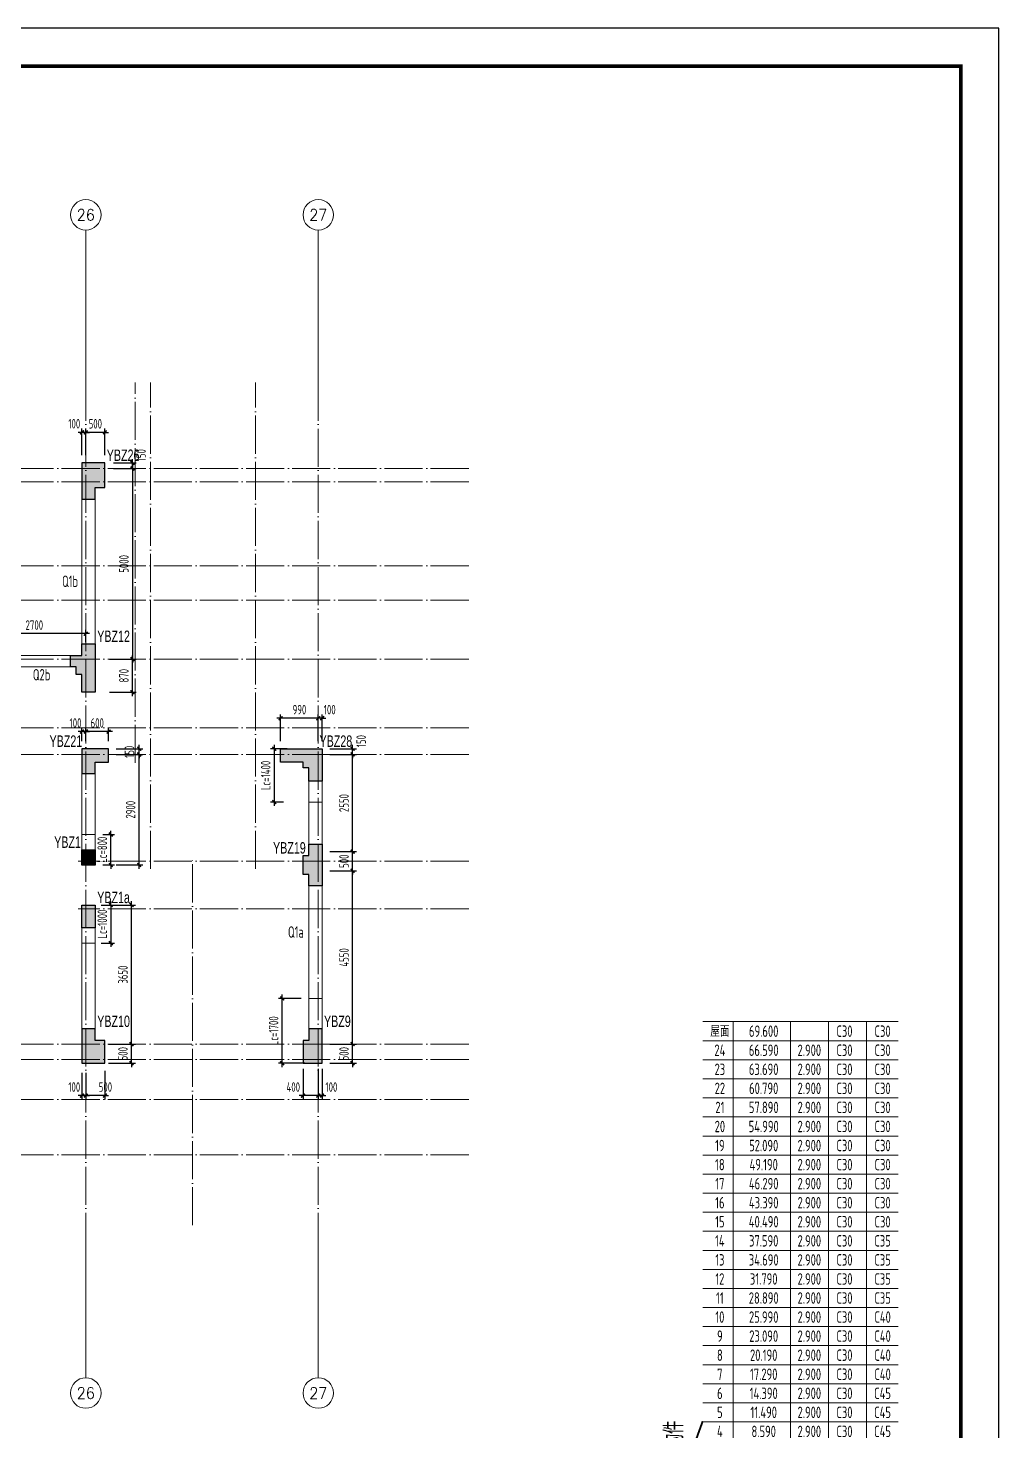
# Model space of a CAD drawing. Extents: x -129922 to 1190196, y -520662 to 139923.
# Drawn here: x 331640 to 357113, y -67100 to -30297 of the extents above; entities that cross this region are included whole.
import ezdxf
from ezdxf.enums import TextEntityAlignment as Align

# ---------------------------------------------------------------- set-up
doc = ezdxf.new("R2010")
doc.units = 0
doc.header["$LTSCALE"] = 1000
doc.header["$MEASUREMENT"] = 0
doc.linetypes.add('DASH', pattern=[0.35, 0.25, -0.1])
doc.linetypes.add('DOTE', pattern=[2.42, 2, -0.2, 0.02, -0.2])
for name, color, linetype, lineweight in [('A-标注-轴号', 3, 'Continuous', 15), ('A-标注-轴号文字', 7, 'Continuous', 15), ('A-轴线-塔楼', 1, 'DOTE', 9), ('A-轴线-隔墙', 41, 'DOTE', 9), ('S-基础-HATCH', 251, 'Continuous', 20), ('S-墙柱-DIM', 3, 'Continuous', 20), ('S-墙柱-Lc填充', 8, 'Continuous', 9), ('S-墙柱-WALL', 6, 'Continuous', 20), ('S-墙柱-编号', 4, 'Continuous', 20), ('S-板-文字', 7, 'Continuous', 20), ('S-通用-TEXT', 7, 'Continuous', 20)]:
    doc.layers.add(name, color=color, linetype=linetype, lineweight=lineweight)
doc.layers.add('COLU_TH', color=5, linetype='Continuous')
doc.layers.add('Y-云图图框', color=7, linetype='Continuous')
doc.styles.add('_TCH_AXIS', font='COMPLEX.shx', dxfattribs={"bigfont": 'hztxt.shx'})
doc.styles.add('_YT_Name', font='simhei.ttf', dxfattribs={"width": 0.8})
doc.styles.add('_YT_Sign_Text', font='ros.shx', dxfattribs={"width": 0.8, "bigfont": 'hztxt.shx'})
doc.styles.add('BW_Dim', font='Bweng.shx', dxfattribs={"width": 0.7, "bigfont": 'hztxt.shx'})
doc.styles.add('COMPLEX', font='COMPLEX')
doc.styles.get("Standard").update_dxf_attribs({"font": 'gbenor.shx', "bigfont": 'gbcbig.shx'})
doc.styles.add('TSSD_Dimension', font='tssdeng.shx', dxfattribs={"width": 0.7, "bigfont": 'HZTXT.SHX'})
doc.styles.add('TSSD_NORM', font='tssdeng.shx', dxfattribs={"width": 0.7, "bigfont": 'tssdchn.shx'})
doc.styles.add('TSSD_Rein', font='tssdeng.shx', dxfattribs={"width": 0.7, "bigfont": 'hztxt.shx'})
doc.dimstyles.new('TSSD_100_100', dxfattribs={"dimtxt": 250, "dimasz": 100, "dimexe": 100, "dimexo": 200, "dimgap": 100, "dimtad": 1, "dimdec": 0, "dimzin": 0, "dimdsep": 46, "dimtxsty": 'TSSD_Dimension', "dimblk": 'ARCHTICK', "dimcen": 0, "dimdle": 100, "dimclrt": 7, "dimadec": 0, "dimazin": 0, "dimtfac": 1, "dimtdec": 0, "dimtix": 1, "dimtmove": 2, "dimatfit": 0, "dimfxl": 0, "dimtolj": 1, "dimtzin": 0, "dimarcsym": 0})
doc.dimstyles.new('TSSD_100_100$0', dxfattribs={"dimtxt": 250, "dimasz": 100, "dimexe": 100, "dimexo": 250, "dimgap": 100, "dimtad": 1, "dimdec": 0, "dimzin": 0, "dimdsep": 46, "dimtxsty": 'TSSD_Dimension', "dimblk": 'ARCHTICK', "dimcen": 0, "dimdle": 100, "dimclrd": 3, "dimclre": 3, "dimclrt": 7, "dimadec": 0, "dimazin": 0, "dimtfac": 1, "dimtdec": 0, "dimtix": 1, "dimtmove": 2, "dimatfit": 0, "dimldrblk": 'ARCHTICK', "dimfxl": 0, "dimtolj": 1, "dimtzin": 0, "dimarcsym": 0})

# ---------------------------------------------------------------- blocks, each defined once
blk = doc.blocks.new('_ArchTick')
at = {"color": 0, "linetype": 'ByBlock', "const_width": 0.4}
blk.add_lwpolyline([(-0.5, -0.5), (0.5, 0.5)], dxfattribs=at)
blk = doc.blocks.new('*D549')
at = {"layer": 'Defpoints', "color": 0}
for p in [(339355, -56953), (340155, -56953), (339355, -57453)]:
    blk.add_point(p, dxfattribs=at)
at = {"layer": 'S-墙柱-DIM', "color": 0, "lineweight": -2}
for p, q in [((339555, -56953), (340255, -56953)), ((340155, -56953), (340155, -56853)), ((340155, -57453), (340155, -56953)), ((339555, -57453), (340255, -57453)), ((340155, -57453), (340155, -57553))]:
    blk.add_line(p, q, dxfattribs=at)
at = {"layer": 'S-墙柱-DIM', "color": 0, "lineweight": -2, "xscale": 100, "yscale": 100, "zscale": 100}
for p, rotation in [((340155, -56953), 270), ((340155, -57453), 90)]:
    blk.add_blockref('_ArchTick', p, dxfattribs=dict(at, rotation=rotation))
at = {"layer": 'S-墙柱-DIM', "color": 7, "insert": (339930, -57203), "char_height": 250, "attachment_point": 5, "rotation": 90, "style": 'TSSD_Dimension'}
blk.add_mtext('\\A1;500', dxfattribs=at)
blk = doc.blocks.new('*D550')
at = {"layer": 'Defpoints', "color": 0}
for p in [(339355, -49353), (340155, -49353), (339355, -51903)]:
    blk.add_point(p, dxfattribs=at)
at = {"layer": 'S-墙柱-DIM', "color": 0, "lineweight": -2}
for p, q in [((340155, -52003), (340155, -49253)), ((339555, -49353), (340255, -49353)), ((339555, -51903), (340255, -51903))]:
    blk.add_line(p, q, dxfattribs=at)
at = {"layer": 'S-墙柱-DIM', "color": 0, "lineweight": -2, "xscale": 100, "yscale": 100, "zscale": 100}
for p, rotation in [((340155, -49353), 90), ((340155, -51903), 270)]:
    blk.add_blockref('_ArchTick', p, dxfattribs=dict(at, rotation=rotation))
at = {"layer": 'S-墙柱-DIM', "color": 7, "insert": (339930, -50628), "char_height": 250, "attachment_point": 5, "rotation": 90, "style": 'TSSD_Dimension'}
blk.add_mtext('\\A1;2550', dxfattribs=at)
blk = doc.blocks.new('*D551')
at = {"layer": 'Defpoints', "color": 0}
for p in [(339355, -49203), (340155, -49203), (339355, -49353)]:
    blk.add_point(p, dxfattribs=at)
at = {"layer": 'S-墙柱-DIM', "color": 0, "lineweight": -2}
for p, q in [((339555, -49203), (340255, -49203)), ((340155, -49203), (340155, -49103)), ((340155, -49353), (340155, -49203)), ((339555, -49353), (340255, -49353)), ((340155, -49353), (340155, -49453))]:
    blk.add_line(p, q, dxfattribs=at)
at = {"layer": 'S-墙柱-DIM', "color": 0, "lineweight": -2, "xscale": 100, "yscale": 100, "zscale": 100}
for p, rotation in [((340155, -49203), 270), ((340155, -49353), 90)]:
    blk.add_blockref('_ArchTick', p, dxfattribs=dict(at, rotation=rotation))
at = {"layer": 'S-墙柱-DIM', "color": 7, "insert": (340380, -49003), "char_height": 250, "attachment_point": 5, "rotation": 90, "style": 'TSSD_Dimension'}
blk.add_mtext('\\A1;150', dxfattribs=at)
blk = doc.blocks.new('*D552')
at = {"layer": 'Defpoints', "color": 0}
for p in [(339255, -48403), (339255, -49203), (339355, -49203)]:
    blk.add_point(p, dxfattribs=at)
at = {"layer": 'S-墙柱-DIM', "color": 0, "lineweight": -2}
for p, q in [((339255, -48403), (339155, -48403)), ((339255, -49003), (339255, -48303)), ((339355, -48403), (339255, -48403)), ((339355, -49003), (339355, -48303)), ((339355, -48403), (339455, -48403))]:
    blk.add_line(p, q, dxfattribs=at)
at = {"layer": 'S-墙柱-DIM', "color": 0, "lineweight": -2, "xscale": 100, "yscale": 100, "zscale": 100}
blk.add_blockref('_ArchTick', (339255, -48403), dxfattribs=at)
at = {"layer": 'S-墙柱-DIM', "color": 0, "lineweight": -2, "xscale": 100, "yscale": 100, "zscale": 100, "rotation": 180}
blk.add_blockref('_ArchTick', (339355, -48403), dxfattribs=at)
at = {"layer": 'S-墙柱-DIM', "color": 7, "insert": (339555, -48178), "char_height": 250, "attachment_point": 5, "style": 'TSSD_Dimension'}
blk.add_mtext('\\A1;100', dxfattribs=at)
blk = doc.blocks.new('*D553')
at = {"layer": 'Defpoints', "color": 0}
for p in [(338265, -48403), (338265, -49203), (339255, -49203)]:
    blk.add_point(p, dxfattribs=at)
at = {"layer": 'S-墙柱-DIM', "color": 0, "lineweight": -2}
for p, q in [((339355, -48403), (338165, -48403)), ((338265, -49003), (338265, -48303)), ((339255, -49003), (339255, -48303))]:
    blk.add_line(p, q, dxfattribs=at)
at = {"layer": 'S-墙柱-DIM', "color": 0, "lineweight": -2, "xscale": 100, "yscale": 100, "zscale": 100, "rotation": 180}
blk.add_blockref('_ArchTick', (338265, -48403), dxfattribs=at)
at = {"layer": 'S-墙柱-DIM', "color": 0, "lineweight": -2, "xscale": 100, "yscale": 100, "zscale": 100}
blk.add_blockref('_ArchTick', (339255, -48403), dxfattribs=at)
at = {"layer": 'S-墙柱-DIM', "color": 7, "insert": (338760, -48178), "char_height": 250, "attachment_point": 5, "style": 'TSSD_Dimension'}
blk.add_mtext('\\A1;990', dxfattribs=at)
blk = doc.blocks.new('*D554')
at = {"layer": 'Defpoints', "color": 0}
for p in [(338855, -57503), (339255, -57503), (338855, -58303)]:
    blk.add_point(p, dxfattribs=at)
at = {"layer": 'S-墙柱-DIM', "color": 0, "lineweight": -2}
for p, q in [((338855, -57603), (338855, -58403)), ((339255, -57603), (339255, -58403)), ((338855, -58303), (338755, -58303)), ((339255, -58303), (338855, -58303)), ((339255, -58303), (339355, -58303))]:
    blk.add_line(p, q, dxfattribs=at)
at = {"layer": 'S-墙柱-DIM', "color": 0, "lineweight": -2, "xscale": 100, "yscale": 100, "zscale": 100}
blk.add_blockref('_ArchTick', (338855, -58303), dxfattribs=at)
at = {"layer": 'S-墙柱-DIM', "color": 0, "lineweight": -2, "xscale": 100, "yscale": 100, "zscale": 100, "rotation": 180}
blk.add_blockref('_ArchTick', (339255, -58303), dxfattribs=at)
at = {"layer": 'S-墙柱-DIM', "color": 7, "insert": (338599, -58078), "char_height": 250, "attachment_point": 5, "style": 'TSSD_Dimension'}
blk.add_mtext('\\A1;400', dxfattribs=at)
blk = doc.blocks.new('*D555')
at = {"layer": 'Defpoints', "color": 0}
for p in [(339255, -57503), (339355, -57503), (339255, -58303)]:
    blk.add_point(p, dxfattribs=at)
at = {"layer": 'S-墙柱-DIM', "color": 0, "lineweight": -2}
for p, q in [((339255, -57603), (339255, -58403)), ((339355, -57603), (339355, -58403)), ((339255, -58303), (339155, -58303)), ((339355, -58303), (339255, -58303)), ((339355, -58303), (339455, -58303))]:
    blk.add_line(p, q, dxfattribs=at)
at = {"layer": 'S-墙柱-DIM', "color": 0, "lineweight": -2, "xscale": 100, "yscale": 100, "zscale": 100}
blk.add_blockref('_ArchTick', (339255, -58303), dxfattribs=at)
at = {"layer": 'S-墙柱-DIM', "color": 0, "lineweight": -2, "xscale": 100, "yscale": 100, "zscale": 100, "rotation": 180}
blk.add_blockref('_ArchTick', (339355, -58303), dxfattribs=at)
at = {"layer": 'S-墙柱-DIM', "color": 7, "insert": (339599, -58078), "char_height": 250, "attachment_point": 5, "style": 'TSSD_Dimension'}
blk.add_mtext('\\A1;100', dxfattribs=at)
blk = doc.blocks.new('*D556')
at = {"layer": 'Defpoints', "color": 0}
for p in [(333555, -56953), (334355, -56953), (333555, -57453)]:
    blk.add_point(p, dxfattribs=at)
at = {"layer": 'S-墙柱-DIM', "color": 0, "lineweight": -2}
for p, q in [((333755, -56953), (334455, -56953)), ((334355, -56953), (334355, -56853)), ((334355, -57453), (334355, -56953)), ((333755, -57453), (334455, -57453)), ((334355, -57453), (334355, -57553))]:
    blk.add_line(p, q, dxfattribs=at)
at = {"layer": 'S-墙柱-DIM', "color": 0, "lineweight": -2, "xscale": 100, "yscale": 100, "zscale": 100}
for p, rotation in [((334355, -56953), 270), ((334355, -57453), 90)]:
    blk.add_blockref('_ArchTick', p, dxfattribs=dict(at, rotation=rotation))
at = {"layer": 'S-墙柱-DIM', "color": 7, "insert": (334130, -57203), "char_height": 250, "attachment_point": 5, "rotation": 90, "style": 'TSSD_Dimension'}
blk.add_mtext('\\A1;500', dxfattribs=at)
blk = doc.blocks.new('*D557')
at = {"layer": 'Defpoints', "color": 0}
for p in [(333555, -53303), (334355, -53303), (333555, -56953)]:
    blk.add_point(p, dxfattribs=at)
at = {"layer": 'S-墙柱-DIM', "color": 0, "lineweight": -2}
for p, q in [((333755, -53303), (334455, -53303)), ((334355, -57053), (334355, -53203)), ((333755, -56953), (334455, -56953))]:
    blk.add_line(p, q, dxfattribs=at)
at = {"layer": 'S-墙柱-DIM', "color": 0, "lineweight": -2, "xscale": 100, "yscale": 100, "zscale": 100}
for p, rotation in [((334355, -53303), 90), ((334355, -56953), 270)]:
    blk.add_blockref('_ArchTick', p, dxfattribs=dict(at, rotation=rotation))
at = {"layer": 'S-墙柱-DIM', "color": 7, "insert": (334130, -55128), "char_height": 250, "attachment_point": 5, "rotation": 90, "style": 'TSSD_Dimension'}
blk.add_mtext('\\A1;3650', dxfattribs=at)
blk = doc.blocks.new('*D558')
at = {"layer": 'Defpoints', "color": 0}
for p in [(333155, -57503), (333655, -57453), (333155, -58303)]:
    blk.add_point(p, dxfattribs=at)
at = {"layer": 'S-墙柱-DIM', "color": 0, "lineweight": -2}
for p, q in [((333155, -57703), (333155, -58403)), ((333655, -57653), (333655, -58403)), ((333155, -58303), (333055, -58303)), ((333655, -58303), (333155, -58303)), ((333655, -58303), (333755, -58303))]:
    blk.add_line(p, q, dxfattribs=at)
at = {"layer": 'S-墙柱-DIM', "color": 0, "lineweight": -2, "xscale": 100, "yscale": 100, "zscale": 100}
blk.add_blockref('_ArchTick', (333155, -58303), dxfattribs=at)
at = {"layer": 'S-墙柱-DIM', "color": 0, "lineweight": -2, "xscale": 100, "yscale": 100, "zscale": 100, "rotation": 180}
blk.add_blockref('_ArchTick', (333655, -58303), dxfattribs=at)
at = {"layer": 'S-墙柱-DIM', "color": 7, "insert": (333670, -58078), "char_height": 250, "attachment_point": 5, "style": 'TSSD_Dimension'}
blk.add_mtext('\\A1;500', dxfattribs=at)
blk = doc.blocks.new('*D559')
at = {"layer": 'Defpoints', "color": 0}
for p in [(333055, -57503), (333155, -57503), (333055, -58303)]:
    blk.add_point(p, dxfattribs=at)
at = {"layer": 'S-墙柱-DIM', "color": 0, "lineweight": -2}
for p, q in [((333055, -57703), (333055, -58403)), ((333155, -57703), (333155, -58403)), ((333055, -58303), (332955, -58303)), ((333155, -58303), (333055, -58303)), ((333155, -58303), (333255, -58303))]:
    blk.add_line(p, q, dxfattribs=at)
at = {"layer": 'S-墙柱-DIM', "color": 0, "lineweight": -2, "xscale": 100, "yscale": 100, "zscale": 100}
blk.add_blockref('_ArchTick', (333055, -58303), dxfattribs=at)
at = {"layer": 'S-墙柱-DIM', "color": 0, "lineweight": -2, "xscale": 100, "yscale": 100, "zscale": 100, "rotation": 180}
blk.add_blockref('_ArchTick', (333155, -58303), dxfattribs=at)
at = {"layer": 'S-墙柱-DIM', "color": 7, "insert": (332853, -58078), "char_height": 250, "attachment_point": 5, "style": 'TSSD_Dimension'}
blk.add_mtext('\\A1;100', dxfattribs=at)
blk = doc.blocks.new('*D560')
at = {"layer": 'Defpoints', "color": 0}
for p in [(333755, -49353), (334555, -49353), (333755, -52253)]:
    blk.add_point(p, dxfattribs=at)
at = {"layer": 'S-墙柱-DIM', "color": 0, "lineweight": -2}
for p, q in [((334555, -52353), (334555, -49253)), ((333955, -49353), (334655, -49353)), ((333955, -52253), (334655, -52253))]:
    blk.add_line(p, q, dxfattribs=at)
at = {"layer": 'S-墙柱-DIM', "color": 0, "lineweight": -2, "xscale": 100, "yscale": 100, "zscale": 100}
for p, rotation in [((334555, -49353), 90), ((334555, -52253), 270)]:
    blk.add_blockref('_ArchTick', p, dxfattribs=dict(at, rotation=rotation))
at = {"layer": 'S-墙柱-DIM', "color": 7, "insert": (334330, -50803), "char_height": 250, "attachment_point": 5, "rotation": 90, "style": 'TSSD_Dimension'}
blk.add_mtext('\\A1;2900', dxfattribs=at)
blk = doc.blocks.new('*D561')
at = {"layer": 'Defpoints', "color": 0}
for p in [(333755, -49203), (334555, -49203), (333755, -49353)]:
    blk.add_point(p, dxfattribs=at)
at = {"layer": 'S-墙柱-DIM', "color": 0, "lineweight": -2}
for p, q in [((333955, -49203), (334655, -49203)), ((334555, -49203), (334555, -49103)), ((334555, -49353), (334555, -49203)), ((333955, -49353), (334655, -49353)), ((334555, -49353), (334555, -49453))]:
    blk.add_line(p, q, dxfattribs=at)
at = {"layer": 'S-墙柱-DIM', "color": 0, "lineweight": -2, "xscale": 100, "yscale": 100, "zscale": 100}
for p, rotation in [((334555, -49203), 270), ((334555, -49353), 90)]:
    blk.add_blockref('_ArchTick', p, dxfattribs=dict(at, rotation=rotation))
at = {"layer": 'S-墙柱-DIM', "color": 7, "insert": (334300, -49285), "char_height": 250, "attachment_point": 5, "rotation": 90, "style": 'TSSD_Dimension'}
blk.add_mtext('\\A1;150', dxfattribs=at)
blk = doc.blocks.new('*D562')
at = {"layer": 'Defpoints', "color": 0}
for p in [(333155, -48753), (333155, -49203), (333755, -49203)]:
    blk.add_point(p, dxfattribs=at)
at = {"layer": 'S-墙柱-DIM', "color": 0, "lineweight": -2}
for p, q in [((333855, -48753), (333055, -48753)), ((333155, -49003), (333155, -48653)), ((333755, -49003), (333755, -48653))]:
    blk.add_line(p, q, dxfattribs=at)
at = {"layer": 'S-墙柱-DIM', "color": 0, "lineweight": -2, "xscale": 100, "yscale": 100, "zscale": 100, "rotation": 180}
blk.add_blockref('_ArchTick', (333155, -48753), dxfattribs=at)
at = {"layer": 'S-墙柱-DIM', "color": 0, "lineweight": -2, "xscale": 100, "yscale": 100, "zscale": 100}
blk.add_blockref('_ArchTick', (333755, -48753), dxfattribs=at)
at = {"layer": 'S-墙柱-DIM', "color": 7, "insert": (333455, -48528), "char_height": 250, "attachment_point": 5, "style": 'TSSD_Dimension'}
blk.add_mtext('\\A1;600', dxfattribs=at)
blk = doc.blocks.new('*D563')
at = {"layer": 'Defpoints', "color": 0}
for p in [(333055, -48753), (333055, -49203), (333155, -49203)]:
    blk.add_point(p, dxfattribs=at)
at = {"layer": 'S-墙柱-DIM', "color": 0, "lineweight": -2}
for p, q in [((333055, -48753), (332955, -48753)), ((333055, -49003), (333055, -48653)), ((333155, -48753), (333055, -48753)), ((333155, -49003), (333155, -48653)), ((333155, -48753), (333255, -48753))]:
    blk.add_line(p, q, dxfattribs=at)
at = {"layer": 'S-墙柱-DIM', "color": 0, "lineweight": -2, "xscale": 100, "yscale": 100, "zscale": 100}
blk.add_blockref('_ArchTick', (333055, -48753), dxfattribs=at)
at = {"layer": 'S-墙柱-DIM', "color": 0, "lineweight": -2, "xscale": 100, "yscale": 100, "zscale": 100, "rotation": 180}
blk.add_blockref('_ArchTick', (333155, -48753), dxfattribs=at)
at = {"layer": 'S-墙柱-DIM', "color": 7, "insert": (332885, -48528), "char_height": 250, "attachment_point": 5, "style": 'TSSD_Dimension'}
blk.add_mtext('\\A1;100', dxfattribs=at)
blk = doc.blocks.new('*D564')
at = {"layer": 'Defpoints', "color": 0}
for p in [(333580, -46853), (334380, -46853), (333580, -47723)]:
    blk.add_point(p, dxfattribs=at)
at = {"layer": 'S-墙柱-DIM', "color": 0, "lineweight": -2}
for p, q in [((333780, -46853), (334480, -46853)), ((334380, -47823), (334380, -46753)), ((333780, -47723), (334480, -47723))]:
    blk.add_line(p, q, dxfattribs=at)
at = {"layer": 'S-墙柱-DIM', "color": 0, "lineweight": -2, "xscale": 100, "yscale": 100, "zscale": 100}
for p, rotation in [((334380, -46853), 90), ((334380, -47723), 270)]:
    blk.add_blockref('_ArchTick', p, dxfattribs=dict(at, rotation=rotation))
at = {"layer": 'S-墙柱-DIM', "color": 7, "insert": (334155, -47288), "char_height": 250, "attachment_point": 5, "rotation": 90, "style": 'TSSD_Dimension'}
blk.add_mtext('\\A1;870', dxfattribs=at)
blk = doc.blocks.new('*D565')
at = {"layer": 'Defpoints', "color": 0}
for p in [(334065, -41853), (334065, -46853), (334380, -46853)]:
    blk.add_point(p, dxfattribs=at)
at = {"layer": 'S-墙柱-DIM', "color": 0, "lineweight": -2}
for p, q in [((334265, -41853), (334480, -41853)), ((334380, -41753), (334380, -46953)), ((334265, -46853), (334480, -46853))]:
    blk.add_line(p, q, dxfattribs=at)
at = {"layer": 'S-墙柱-DIM', "color": 0, "lineweight": -2, "xscale": 100, "yscale": 100, "zscale": 100}
for p, rotation in [((334380, -41853), 90), ((334380, -46853), 270)]:
    blk.add_blockref('_ArchTick', p, dxfattribs=dict(at, rotation=rotation))
at = {"layer": 'S-墙柱-DIM', "color": 7, "insert": (334155, -44353), "char_height": 250, "attachment_point": 5, "rotation": 90, "style": 'TSSD_Dimension'}
blk.add_mtext('\\A1;5000', dxfattribs=at)
blk = doc.blocks.new('*D566')
at = {"layer": 'Defpoints', "color": 0}
for p in [(333680, -41703), (333680, -41853), (334380, -41703)]:
    blk.add_point(p, dxfattribs=at)
at = {"layer": 'S-墙柱-DIM', "color": 0, "lineweight": -2}
for p, q in [((333880, -41703), (334480, -41703)), ((333880, -41853), (334480, -41853)), ((334380, -41703), (334380, -41603)), ((334380, -41853), (334380, -41703)), ((334380, -41853), (334380, -41953))]:
    blk.add_line(p, q, dxfattribs=at)
at = {"layer": 'S-墙柱-DIM', "color": 0, "lineweight": -2, "xscale": 100, "yscale": 100, "zscale": 100}
for p, rotation in [((334380, -41703), 270), ((334380, -41853), 90)]:
    blk.add_blockref('_ArchTick', p, dxfattribs=dict(at, rotation=rotation))
at = {"layer": 'S-墙柱-DIM', "color": 7, "insert": (334605, -41503), "char_height": 250, "attachment_point": 5, "rotation": 90, "style": 'TSSD_Dimension'}
blk.add_mtext('\\A1;150', dxfattribs=at)
blk = doc.blocks.new('*D567')
at = {"layer": 'Defpoints', "color": 0}
for p in [(333155, -40903), (333155, -41703), (333655, -41703)]:
    blk.add_point(p, dxfattribs=at)
at = {"layer": 'S-墙柱-DIM', "color": 0, "lineweight": -2}
for p, q in [((333155, -41503), (333155, -40803)), ((333655, -41503), (333655, -40803)), ((333155, -40903), (333055, -40903)), ((333655, -40903), (333155, -40903)), ((333655, -40903), (333755, -40903))]:
    blk.add_line(p, q, dxfattribs=at)
at = {"layer": 'S-墙柱-DIM', "color": 0, "lineweight": -2, "xscale": 100, "yscale": 100, "zscale": 100}
blk.add_blockref('_ArchTick', (333155, -40903), dxfattribs=at)
at = {"layer": 'S-墙柱-DIM', "color": 0, "lineweight": -2, "xscale": 100, "yscale": 100, "zscale": 100, "rotation": 180}
blk.add_blockref('_ArchTick', (333655, -40903), dxfattribs=at)
at = {"layer": 'S-墙柱-DIM', "color": 7, "insert": (333405, -40678), "char_height": 250, "attachment_point": 5, "style": 'TSSD_Dimension'}
blk.add_mtext('\\A1;500', dxfattribs=at)
blk = doc.blocks.new('*D568')
at = {"layer": 'Defpoints', "color": 0}
for p in [(333055, -40903), (333055, -41703), (333155, -41703)]:
    blk.add_point(p, dxfattribs=at)
at = {"layer": 'S-墙柱-DIM', "color": 0, "lineweight": -2}
for p, q in [((333055, -41503), (333055, -40803)), ((333155, -41503), (333155, -40803)), ((333055, -40903), (332955, -40903)), ((333155, -40903), (333055, -40903)), ((333155, -40903), (333255, -40903))]:
    blk.add_line(p, q, dxfattribs=at)
at = {"layer": 'S-墙柱-DIM', "color": 0, "lineweight": -2, "xscale": 100, "yscale": 100, "zscale": 100}
blk.add_blockref('_ArchTick', (333055, -40903), dxfattribs=at)
at = {"layer": 'S-墙柱-DIM', "color": 0, "lineweight": -2, "xscale": 100, "yscale": 100, "zscale": 100, "rotation": 180}
blk.add_blockref('_ArchTick', (333155, -40903), dxfattribs=at)
at = {"layer": 'S-墙柱-DIM', "color": 7, "insert": (332853, -40678), "char_height": 250, "attachment_point": 5, "style": 'TSSD_Dimension'}
blk.add_mtext('\\A1;100', dxfattribs=at)
blk = doc.blocks.new('*D570')
at = {"layer": 'Defpoints', "color": 0}
for p in [(330455, -46184), (330455, -46607), (333155, -46607)]:
    blk.add_point(p, dxfattribs=at)
at = {"layer": 'S-墙柱-DIM', "color": 0, "lineweight": -2}
for p, q in [((333255, -46184), (330355, -46184)), ((330455, -46407), (330455, -46084)), ((333155, -46407), (333155, -46084))]:
    blk.add_line(p, q, dxfattribs=at)
at = {"layer": 'S-墙柱-DIM', "color": 0, "lineweight": -2, "xscale": 100, "yscale": 100, "zscale": 100, "rotation": 180}
blk.add_blockref('_ArchTick', (330455, -46184), dxfattribs=at)
at = {"layer": 'S-墙柱-DIM', "color": 0, "lineweight": -2, "xscale": 100, "yscale": 100, "zscale": 100}
blk.add_blockref('_ArchTick', (333155, -46184), dxfattribs=at)
at = {"layer": 'S-墙柱-DIM', "color": 7, "insert": (331805, -45959), "char_height": 250, "attachment_point": 5, "style": 'TSSD_Dimension'}
blk.add_mtext('\\A1;2700', dxfattribs=at)
blk = doc.blocks.new('*D593')
at = {"layer": 'Defpoints', "color": 0}
for p in [(339355, -51903), (340155, -51903), (339355, -52403)]:
    blk.add_point(p, dxfattribs=at)
at = {"layer": 'S-墙柱-DIM', "color": 0, "lineweight": -2}
for p, q in [((340155, -51903), (340155, -51803)), ((339555, -51903), (340255, -51903)), ((340155, -52403), (340155, -51903)), ((339555, -52403), (340255, -52403)), ((340155, -52403), (340155, -52503))]:
    blk.add_line(p, q, dxfattribs=at)
at = {"layer": 'S-墙柱-DIM', "color": 0, "lineweight": -2, "xscale": 100, "yscale": 100, "zscale": 100}
for p, rotation in [((340155, -51903), 270), ((340155, -52403), 90)]:
    blk.add_blockref('_ArchTick', p, dxfattribs=dict(at, rotation=rotation))
at = {"layer": 'S-墙柱-DIM', "color": 7, "insert": (339930, -52153), "char_height": 250, "attachment_point": 5, "rotation": 90, "style": 'TSSD_Dimension'}
blk.add_mtext('\\A1;500', dxfattribs=at)
blk = doc.blocks.new('*D594')
at = {"layer": 'Defpoints', "color": 0}
for p in [(339355, -52403), (340155, -52403), (339355, -56953)]:
    blk.add_point(p, dxfattribs=at)
at = {"layer": 'S-墙柱-DIM', "color": 0, "lineweight": -2}
for p, q in [((339555, -52403), (340255, -52403)), ((340155, -57053), (340155, -52303)), ((339555, -56953), (340255, -56953))]:
    blk.add_line(p, q, dxfattribs=at)
at = {"layer": 'S-墙柱-DIM', "color": 0, "lineweight": -2, "xscale": 100, "yscale": 100, "zscale": 100}
for p, rotation in [((340155, -52403), 90), ((340155, -56953), 270)]:
    blk.add_blockref('_ArchTick', p, dxfattribs=dict(at, rotation=rotation))
at = {"layer": 'S-墙柱-DIM', "color": 7, "insert": (339930, -54678), "char_height": 250, "attachment_point": 5, "rotation": 90, "style": 'TSSD_Dimension'}
blk.add_mtext('\\A1;4550', dxfattribs=at)
blk = doc.blocks.new('*D596')
at = {"layer": 'Defpoints', "color": 0}
for p in [(333355, -53303), (333355, -54303), (333812, -54303)]:
    blk.add_point(p, dxfattribs=at)
at = {"layer": 'S-墙柱-DIM', "color": 0, "lineweight": -2}
for p, q in [((333555, -53303), (333912, -53303)), ((333812, -53303), (333812, -53203)), ((333812, -53303), (333812, -54303)), ((333555, -54303), (333912, -54303)), ((333812, -54303), (333812, -54403))]:
    blk.add_line(p, q, dxfattribs=at)
at = {"layer": 'S-墙柱-DIM', "color": 0, "lineweight": -2, "xscale": 100, "yscale": 100, "zscale": 100}
for p, rotation in [((333812, -53303), 270), ((333812, -54303), 90)]:
    blk.add_blockref('_ArchTick', p, dxfattribs=dict(at, rotation=rotation))
at = {"layer": 'S-墙柱-DIM', "color": 7, "insert": (333587, -53803), "char_height": 250, "attachment_point": 5, "rotation": 90, "style": 'TSSD_Dimension'}
blk.add_mtext('\\A1;Lc=1000', dxfattribs=at)
blk = doc.blocks.new('*D597')
at = {"layer": 'Defpoints', "color": 0}
for p in [(338308, -55753), (339005, -55753), (339105, -57453)]:
    blk.add_point(p, dxfattribs=at)
at = {"layer": 'S-墙柱-DIM', "color": 0, "lineweight": -2}
for p, q in [((338805, -55753), (338208, -55753)), ((338308, -57553), (338308, -55653)), ((338905, -57453), (338208, -57453))]:
    blk.add_line(p, q, dxfattribs=at)
at = {"layer": 'S-墙柱-DIM', "color": 0, "lineweight": -2, "xscale": 100, "yscale": 100, "zscale": 100}
for p, rotation in [((338308, -55753), 90), ((338308, -57453), 270)]:
    blk.add_blockref('_ArchTick', p, dxfattribs=dict(at, rotation=rotation))
at = {"layer": 'S-墙柱-DIM', "color": 7, "insert": (338083, -56603), "char_height": 250, "attachment_point": 5, "rotation": 90, "style": 'TSSD_Dimension'}
blk.add_mtext('\\A1;Lc=1700', dxfattribs=at)
blk = doc.blocks.new('*D598')
at = {"layer": 'Defpoints', "color": 0}
for p in [(338640, -49203), (338101, -50603), (338540, -50603)]:
    blk.add_point(p, dxfattribs=at)
at = {"layer": 'S-墙柱-DIM', "color": 0, "lineweight": -2}
for p, q in [((338440, -49203), (338001, -49203)), ((338101, -49103), (338101, -50703)), ((338340, -50603), (338001, -50603))]:
    blk.add_line(p, q, dxfattribs=at)
at = {"layer": 'S-墙柱-DIM', "color": 0, "lineweight": -2, "xscale": 100, "yscale": 100, "zscale": 100}
for p, rotation in [((338101, -49203), 90), ((338101, -50603), 270)]:
    blk.add_blockref('_ArchTick', p, dxfattribs=dict(at, rotation=rotation))
at = {"layer": 'S-墙柱-DIM', "color": 7, "insert": (337876, -49903), "char_height": 250, "attachment_point": 5, "rotation": 90, "style": 'TSSD_Dimension'}
blk.add_mtext('\\A1;Lc=1400', dxfattribs=at)
blk = doc.blocks.new('*D599')
at = {"layer": 'Defpoints', "color": 0}
for p in [(333405, -51453), (333812, -51453), (333405, -52253)]:
    blk.add_point(p, dxfattribs=at)
at = {"layer": 'S-墙柱-DIM', "color": 0, "lineweight": -2}
for p, q in [((333605, -51453), (333912, -51453)), ((333812, -51453), (333812, -51353)), ((333812, -52253), (333812, -51453)), ((333605, -52253), (333912, -52253)), ((333812, -52253), (333812, -52353))]:
    blk.add_line(p, q, dxfattribs=at)
at = {"layer": 'S-墙柱-DIM', "color": 0, "lineweight": -2, "xscale": 100, "yscale": 100, "zscale": 100}
for p, rotation in [((333812, -51453), 270), ((333812, -52253), 90)]:
    blk.add_blockref('_ArchTick', p, dxfattribs=dict(at, rotation=rotation))
at = {"layer": 'S-墙柱-DIM', "color": 7, "insert": (333587, -51853), "char_height": 250, "attachment_point": 5, "rotation": 90, "style": 'TSSD_Dimension'}
blk.add_mtext('\\A1;Lc=800', dxfattribs=at)
blk = doc.blocks.new('_AXISO')
blk.add_circle((0, 0), 0.5)
at = {"layer": 'S-板-文字', "style": 'COMPLEX', "width": 1.041667}
blk.add_attdef('A', text='', height=0.56, dxfattribs=at).set_placement((-0.25, -0.28), (0.25, -0.28), align=Align.FIT)
blk = doc.blocks.new('ZHOUWANG3')
at = {"layer": 'A-标注-轴号'}
for p, q in [((129752, 248942), (129752, 252942)), ((135852, 248942), (135852, 252942)), ((129752, 226834), (129752, 222834)), ((135852, 226834), (135852, 222834))]:
    blk.add_line(p, q, dxfattribs=at)
at = {"layer": 'A-轴线-塔楼', "linetype": 'DOTE', "ltscale": 0.5}
for p, q in [((129752, 248942), (129752, 226834)), ((135852, 248942), (135852, 226834)), ((139798, 246686), (85362, 246686)), ((139798, 246336), (121152, 246336)), ((139798, 244136), (121152, 244136)), ((139798, 243236), (85362, 243236)), ((139798, 241686), (85362, 241686)), ((139798, 239886), (85362, 239886)), ((139798, 239186), (85362, 239186)), ((139798, 231586), (85362, 231586)), ((139798, 228686), (85362, 228686))]:
    blk.add_line(p, q, dxfattribs=at)
at = {"layer": 'A-轴线-隔墙', "ltscale": 0.5}
for p, q in [((131052, 238966), (131052, 248942)), ((131452, 236186), (131452, 248942)), ((134202, 236186), (134202, 248942)), ((139798, 236386), (129552, 236386)), ((132552, 226834), (132552, 236486)), ((139798, 235136), (129552, 235136)), ((139798, 231186), (85362, 231186)), ((139798, 230136), (85362, 230136))]:
    blk.add_line(p, q, dxfattribs=at)
at = {"layer": 'A-标注-轴号'}
ref = blk.add_blockref('_AXISO', (129752, 253342), dxfattribs=dict(at, xscale=800, yscale=800, zscale=800))
ref.add_attrib('A', '26', dxfattribs={"layer": 'A-标注-轴号文字', "height": 294.3, "style": '_TCH_AXIS'}).set_placement((129514, 253195), (129990, 253195), align=Align.FIT)
ref = blk.add_blockref('_AXISO', (135852, 253342), dxfattribs=dict(at, xscale=800, yscale=800, zscale=800))
ref.add_attrib('A', '27', dxfattribs={"layer": 'A-标注-轴号文字', "height": 294.3, "style": '_TCH_AXIS'}).set_placement((135614, 253195), (136090, 253195), align=Align.FIT)
ref = blk.add_blockref('_AXISO', (129752, 222434), dxfattribs=dict(at, xscale=800, yscale=800, zscale=800))
ref.add_attrib('A', '26', dxfattribs={"layer": 'A-标注-轴号文字', "height": 294.3, "style": '_TCH_AXIS'}).set_placement((129514, 222286), (129990, 222286), align=Align.FIT)
ref = blk.add_blockref('_AXISO', (135852, 222434), dxfattribs=dict(at, xscale=800, yscale=800, zscale=800))
ref.add_attrib('A', '27', dxfattribs={"layer": 'A-标注-轴号文字', "height": 294.3, "style": '_TCH_AXIS'}).set_placement((135614, 222286), (136090, 222286), align=Align.FIT)
blk = doc.blocks.new('ECMCTK_A1_横_单行图名--0')
at = {"color": 4}
blk.add_lwpolyline([(0, 0), (841, 0), (841, 594), (0, 594)], close=True, dxfattribs=at)
at = {"const_width": 1}
blk.add_lwpolyline([(25, 10), (831, 10), (831, 584), (25, 584)], close=True, dxfattribs=at)
at = {"color": 80, "flags": 3}
for tag, height, p in [('YTHQINS', 3, (34.31, 585.5)), ('ECMCKEY', 3, (292.07, 288.23)), ('YTTQINS', 5.62, (848.03, 12.81)), ('YTBARCODE_T1', 3, (749.78, 5.95)), ('YTFRAME', 3, (652.76, 5.84))]:
    blk.add_attdef(tag, text='', height=height, dxfattribs=at).set_placement(p, align=Align.MIDDLE_CENTER)
for tag, height, style, width, p in [('证书编号', 4, '_YT_Sign_Text', 0.8, (708.87, 43.81)), ('审查批准号', 4, '_YT_Sign_Text', 0.8, (761.06, 43.81)), ('工程号', 4, '_YT_Sign_Text', 0.5, (804.08, 44.12)), ('设计单位', 6, '_YT_Name', 0.8, (623.75, 38.6)), ('建设单位', 4, '_YT_Sign_Text', 0.8, (734.96, 36.11)), ('阶段', 4, '_YT_Sign_Text', 0.8, (804.08, 35.81)), ('项目号', 4, '_YT_Sign_Text', 0.5, (822.08, 33.72)), ('项目名称', 4, '_YT_Sign_Text', 0.8, (734.96, 28.11)), ('专业', 4, '_YT_Sign_Text', 0.8, (804.08, 27.31)), ('图纸编号', 4, '_YT_Sign_Text', 0.5, (803.93, 19.36)), ('图纸名称', 4.5, '_YT_Name', 0.8, (735.39, 15.06)), ('出图比例', 4.2, '_YT_Sign_Text', 0.8, (681.82, 11.78)), ('日期', 4, '_YT_Sign_Text', 0.5, (803.88, 12.13)), ('版本号', 4, '_YT_Sign_Text', 0.8, (822.08, 13))]:
    blk.add_attdef(tag, text='', height=height, dxfattribs=dict(style=style, width=width)).set_placement(p, align=Align.CENTER)
at = {"style": '_YT_Sign_Text', "width": 0.8, "flags": 3}
for tag, p, height in [('{审定人}', (605.87, 26.45), 6.24), ('{校对人}', (658.35, 26.53), 6.24), ('[审定人]', (590.95, 27.81), 4.1), ('[校对人]', (642.23, 27.82), 4.1), ('[审核人]', (591.01, 19.76), 4.1), ('{审核人}', (606.98, 18.44), 6.24), ('[设计人]', (642.47, 20.21), 4.1), ('{设计人}', (658.48, 18.54), 6.24), ('[项目负责人]', (590.78, 12.01), 4.1), ('{项目负责人}', (608.28, 10.72), 6.24), ('[专业负责人]', (642.74, 11.77), 4.1), ('{专业负责人}', (658.58, 10.36), 6.24)]:
    blk.add_attdef(tag, p, '', height=height, dxfattribs=at)
at = {"color": 80, "flags": 3}
for tag, p in [('YTQRCODE', (551.04, 11.91)), ('YTBZSIT', (25, 10)), ('EXT_TK_LEFT', (25, 10))]:
    blk.add_attdef(tag, p, '', height=3, dxfattribs=at)
blk = doc.blocks.new('27F')
at = {"layer": 'S-通用-TEXT'}
for p, q in [((1009, 15068), (6141, 15068)), ((1809, 15068), (1809, 1293)), ((3309, 15068), (3309, 1293)), ((4309, 1293), (4309, 15068)), ((5309, 1293), (5309, 15068)), ((1009, 14568), (6141, 14568)), ((1009, 14068), (6141, 14068)), ((1009, 13568), (6141, 13568)), ((1009, 13068), (6141, 13068)), ((1009, 12568), (6141, 12568)), ((1009, 12068), (6141, 12068)), ((1009, 11568), (6141, 11568)), ((1009, 11068), (6141, 11068)), ((1009, 10568), (6141, 10568)), ((1009, 10068), (6141, 10068)), ((1009, 9568), (6141, 9568)), ((1009, 9068), (6141, 9068)), ((1009, 8568), (6141, 8568)), ((1009, 8068), (6141, 8068)), ((1009, 7568), (6141, 7568)), ((1009, 7068), (6141, 7068)), ((1009, 6568), (6141, 6568)), ((1009, 6068), (6141, 6068)), ((1009, 5568), (6141, 5568)), ((1009, 5068), (6141, 5068)), ((1009, 4568), (6141, 4568)), ((1009, 4068), (6141, 4068)), ((1009, 3568), (6141, 3568)), ((1009, 3068), (6141, 3068)), ((1009, 2068), (6141, 2068)), ((1009, 2007), (6141, 2007)), ((1009, 1293), (6141, 1293))]:
    blk.add_line(p, q, dxfattribs=at)
at = {"layer": 'S-通用-TEXT', "linetype": 'DASH'}
for p, q in [((1009, 2629), (6141, 2629)), ((1009, 2568), (6141, 2568)), ((1009, 2568), (6141, 2568)), ((1009, 2568), (6141, 2568))]:
    blk.add_line(p, q, dxfattribs=at)
at = {"layer": 'S-通用-TEXT'}
for points in [[(1009, 4586, 50, 50, 0), (744, 3854, 50, 50, 0), (745, 2735, 50, 50, 0), (1009, 2068, 0, 0, 0)], [(6141, 4074, 50, 50, 0), (6406, 3342, 50, 50, 0), (6406, 2735, 50, 50, 0), (6141, 2068, 0, 0, 0)]]:
    blk.add_lwpolyline(points, format="xyseb", dxfattribs=at)
at = {"layer": 'S-通用-TEXT', "const_width": 50}
blk.add_lwpolyline([(2361, 0), (4977, 0)], dxfattribs=at)
at = {"layer": 'S-通用-TEXT', "style": 'TSSD_Rein', "width": 0.7}
for s, p in [('屋面', (1459, 14818)), ('69.600', (2609, 14818)), ('C30', (4728, 14818)), ('C30', (5728, 14818)), ('24', (1459, 14318)), ('66.590', (2609, 14318)), ('2.900', (3806, 14318)), ('C30', (4728, 14318)), ('C30', (5728, 14318)), ('23', (1459, 13818)), ('63.690', (2609, 13818)), ('2.900', (3806, 13818)), ('C30', (4728, 13818)), ('C30', (5728, 13818)), ('22', (1459, 13318)), ('60.790', (2609, 13318)), ('2.900', (3806, 13318)), ('C30', (4728, 13318)), ('C30', (5728, 13318)), ('21', (1459, 12818)), ('57.890', (2609, 12818)), ('2.900', (3806, 12818)), ('C30', (4728, 12818)), ('C30', (5728, 12818)), ('20', (1459, 12318)), ('54.990', (2609, 12318)), ('2.900', (3806, 12318)), ('C30', (4728, 12318)), ('C30', (5728, 12318)), ('19', (1459, 11818)), ('52.090', (2609, 11818)), ('2.900', (3806, 11818)), ('C30', (4728, 11818)), ('C30', (5728, 11818)), ('18', (1459, 11318)), ('49.190', (2609, 11318)), ('2.900', (3806, 11318)), ('C30', (4728, 11318)), ('C30', (5728, 11318)), ('17', (1459, 10818)), ('46.290', (2609, 10818)), ('2.900', (3806, 10818)), ('C30', (4728, 10818)), ('C30', (5728, 10818)), ('16', (1459, 10318)), ('43.390', (2609, 10318)), ('2.900', (3806, 10318)), ('C30', (4728, 10318)), ('C30', (5728, 10318)), ('15', (1459, 9818)), ('40.490', (2609, 9818)), ('2.900', (3806, 9818)), ('C30', (4728, 9818)), ('C30', (5728, 9818)), ('14', (1459, 9318)), ('37.590', (2609, 9318)), ('2.900', (3806, 9318)), ('C30', (4728, 9318)), ('13', (1459, 8818)), ('34.690', (2609, 8818)), ('2.900', (3806, 8818)), ('C30', (4728, 8818)), ('12', (1459, 8318)), ('31.790', (2609, 8318)), ('2.900', (3806, 8318)), ('C30', (4728, 8318)), ('11', (1459, 7818)), ('28.890', (2609, 7818)), ('2.900', (3806, 7818)), ('C30', (4728, 7818)), ('10', (1459, 7318)), ('25.990', (2609, 7318)), ('2.900', (3806, 7318)), ('C30', (4728, 7318)), ('C40', (5728, 7318)), ('9', (1459, 6818)), ('23.090', (2609, 6818)), ('2.900', (3806, 6818)), ('C30', (4728, 6818)), ('C40', (5728, 6818)), ('8', (1459, 6318)), ('20.190', (2609, 6318)), ('2.900', (3806, 6318)), ('C30', (4728, 6318)), ('C40', (5728, 6318)), ('7', (1459, 5818)), ('17.290', (2609, 5818)), ('2.900', (3806, 5818)), ('C30', (4728, 5818)), ('C40', (5728, 5818)), ('6', (1459, 5318)), ('14.390', (2609, 5318)), ('2.900', (3806, 5318)), ('C30', (4728, 5318)), ('5', (1459, 4818)), ('11.490', (2609, 4818)), ('2.900', (3806, 4818)), ('C30', (4728, 4818)), ('4', (1459, 4318)), ('8.590', (2609, 4318)), ('2.900', (3806, 4318)), ('C30', (4728, 4318)), ('3', (1459, 3818)), ('5.690', (2609, 3818)), ('2.900', (3806, 3818)), ('C30', (4728, 3818)), ('2', (1459, 3318)), ('2.790', (2609, 3318)), ('2.900', (3806, 3318)), ('C30', (4728, 3318)), ('1', (1459, 2818)), ('-0.150', (2520, 2818)), ('2.940', (3806, 2818)), ('C30', (4728, 2818)), ('-1', (1349, 2318)), ('基础顶', (2520, 2318)), ('按实际', (3806, 2318)), ('详地下室', (4792, 2318)), ('标高 Hg', (2609, 1827)), ('层高', (3806, 1827)), ('梁、板', (4726, 1833)), ('墙、柱', (5726, 1833)), ('层号', (1459, 1674)), ('（m）', (2609, 1475)), ('（m）', (3806, 1475)), ('砼标号', (4726, 1480)), ('砼标号', (5726, 1480))]:
    blk.add_text(s, height=300, dxfattribs=at).set_placement(p, align=Align.MIDDLE_CENTER)
at = {"layer": 'S-通用-TEXT', "color": 6, "style": 'TSSD_Rein', "width": 0.7}
for s, p in [('C35', (5728, 9318)), ('C35', (5728, 8818)), ('C35', (5728, 8318)), ('C35', (5728, 7818)), ('C45', (5728, 5318)), ('C45', (5728, 4818)), ('C45', (5728, 4318)), ('C45', (5728, 3818)), ('C45', (5728, 3318)), ('C45', (5728, 2818)), ('C45', (5728, 2318))]:
    blk.add_text(s, height=300, dxfattribs=at).set_placement(p, align=Align.MIDDLE_CENTER)
at = {"layer": 'S-通用-TEXT', "color": 7, "style": 'TSSD_Rein', "width": 0.7}
for s, p in [('约束边缘构件', (500, 2502)), ('底部加强部位', (7150, 2013))]:
    blk.add_text(s, height=500, rotation=90, dxfattribs=at).set_placement(p)
at = {"layer": 'S-通用-TEXT', "style": 'TSSD_NORM', "width": 0.7}
for s, p in [('结 构 层 楼 面 ', (2665, 706)), ('标 高 砼 标 号', (2665, 106))]:
    blk.add_text(s, height=400, dxfattribs=at).set_placement(p)
blk = doc.blocks.new('24F')
at = {"layer": 'S-通用-TEXT'}
blk.add_blockref('27F', (0, 0), dxfattribs=at)

msp = doc.modelspace()

# ---------------------------------------------------------------- hatches: boundary and pattern name
at = {"layer": 'S-基础-HATCH'}
for points in [[(333404.5, -42353.3), (333654.6, -42353.3), (333654.6, -41703.3), (333054.6, -41703.3), (333054.6, -42653.3), (333404.5, -42653.3)], [(333404.6, -47723.3), (333054.6, -47723.3), (333054.6, -47253.3), (332904.6, -47253.3), (332904.6, -47053.3), (332754.6, -47053.3), (332754.6, -46753.3), (333054.6, -46753.3), (333054.6, -46453.3), (333404.6, -46453.3)], [(333404.6, -49553.3), (333754.6, -49553.3), (333754.6, -49203.3), (333054.6, -49203.3), (333054.6, -49853.3), (333404.6, -49853.3)], [(339004.6, -49703.3), (338854.6, -49703.3), (338854.6, -49553.3), (338264.6, -49553.3), (338264.6, -49203.3), (339354.6, -49203.3), (339354.6, -50053.3), (339004.6, -50053.3)], [(333404.6, -52253.3), (333054.6, -52253.3), (333054.6, -51853.3), (333404.6, -51853.3)], [(338854.6, -52003.3), (339004.6, -52003.3), (339004.6, -51703.3), (339354.6, -51703.3), (339354.6, -52503.3), (339354.6, -52803.3), (339004.6, -52803.3), (339004.6, -52503.3), (338854.6, -52503.3)], [(333054.6, -53903.3), (333054.6, -53303.3), (333404.6, -53303.3), (333404.6, -53903.3)], [(333404.6, -56853.3), (333404.6, -56553.3), (333054.6, -56553.3), (333054.6, -57453.3), (333654.6, -57453.3), (333654.6, -56853.3)], [(339004.6, -56853.3), (338854.6, -56853.3), (338854.6, -57453.3), (339354.6, -57453.3), (339354.6, -56553.3), (339004.6, -56553.3)]]:
    msp.add_hatch(color=256, dxfattribs=at).paths.add_polyline_path(points)

# ---------------------------------------------------------------- linework, layer by layer
at = {"layer": 'COLU_TH'}
for points in [[(333404.5, -42353.3), (333654.6, -42353.3), (333654.6, -41703.3), (333054.6, -41703.3), (333054.6, -42653.3), (333404.5, -42653.3)], [(333404.6, -49553.3), (333754.6, -49553.3), (333754.6, -49203.3), (333054.6, -49203.3), (333054.6, -49853.3), (333404.6, -49853.3)], [(339004.6, -49703.3), (338854.6, -49703.3), (338854.6, -49553.3), (338264.6, -49553.3), (338264.6, -49203.3), (339354.6, -49203.3), (339354.6, -50053.3), (339004.6, -50053.3)], [(333404.6, -52253.3), (333054.6, -52253.3), (333054.6, -51853.3), (333404.6, -51853.3)], [(333054.6, -53903.3), (333054.6, -53303.3), (333404.6, -53303.3), (333404.6, -53903.3)], [(333404.6, -56853.3), (333404.6, -56553.3), (333054.6, -56553.3), (333054.6, -57453.3), (333654.6, -57453.3), (333654.6, -56853.3)], [(339004.6, -56853.3), (338854.6, -56853.3), (338854.6, -57453.3), (339354.6, -57453.3), (339354.6, -56553.3), (339004.6, -56553.3)]]:
    msp.add_lwpolyline(points, close=True, dxfattribs=at)
for points in [[(333404.6, -47723.3), (333054.6, -47723.3), (333054.6, -47253.3), (332904.6, -47253.3), (332904.6, -47053.3), (332754.6, -47053.3), (332754.6, -46753.3), (333054.6, -46753.3), (333054.6, -46453.3), (333404.6, -46453.3), (333404.6, -47723.3)], [(338854.6, -52003.3), (339004.6, -52003.3), (339004.6, -51703.3), (339354.6, -51703.3), (339354.6, -52503.3), (339354.6, -52803.3), (339004.6, -52803.3), (339004.6, -52503.3), (338854.6, -52503.3), (338854.6, -52003.3)]]:
    msp.add_lwpolyline(points, dxfattribs=at)
at = {"layer": 'S-墙柱-Lc填充'}
for p, q in [((339354.6, -50603.3), (339004.6, -50603.3)), ((333054.6, -51453.3), (333404.6, -51453.3)), ((333054.6, -54303.3), (333404.6, -54303.3)), ((339004.6, -55753.3), (339354.6, -55753.3))]:
    msp.add_line(p, q, dxfattribs=at)
at = {"layer": 'S-墙柱-WALL'}
for points in [[(332904.5, -47053.3), (330354.6, -47053.3), (330354.6, -46753.3), (330454.6, -46753.3), (333054.6, -46753.3), (333054.6, -41703.3), (333654.6, -41703.3), (333654.6, -42353.3), (333404.5, -42353.3), (333404.6, -47723.3), (333054.6, -47723.3), (333054.6, -47253.3)], [(332904.5, -47053.3), (332904.5, -47253.3), (333054.6, -47253.3)]]:
    msp.add_lwpolyline(points, dxfattribs=at)
for points in [[(333054.6, -52253.3), (333054.6, -49203.3), (333754.6, -49203.3), (333754.6, -49553.3), (333404.6, -49553.3), (333404.6, -52253.3)], [(338854.6, -57453.3), (338854.6, -56853.3), (339004.6, -56853.3), (339004.6, -52503.3), (338854.6, -52503.3), (338854.6, -52003.3), (339004.6, -52003.3), (339004.6, -49703.3), (338854.6, -49703.3), (338854.6, -49553.3), (338264.6, -49553.3), (338264.6, -49203.3), (339354.6, -49203.3), (339354.6, -49703.3), (339354.6, -57453.3)], [(333054.6, -57453.3), (333054.6, -53303.3), (333404.6, -53303.3), (333404.6, -56853.3), (333654.6, -56853.3), (333654.6, -57453.3)]]:
    msp.add_lwpolyline(points, close=True, dxfattribs=at)

# ---------------------------------------------------------------- block references
msp.add_blockref('ZHOUWANG3', (203402.7, -288539.7))
at = {"layer": 'S-通用-TEXT'}
msp.add_blockref('24F', (348332.3, -71430.6), dxfattribs=at)
at = {"layer": 'Y-云图图框', "xscale": 100, "yscale": 100, "zscale": 100}
msp.add_blockref('ECMCTK_A1_横_单行图名--0', (273013.3, -89696.9), dxfattribs=at)

# ---------------------------------------------------------------- texts
at = {"layer": 'S-墙柱-编号', "style": 'TSSD_Rein', "width": 0.7}
for s, p in [('Q1b', (332531.4, -44960.4)), ('Q2b', (331765.9, -47411.4)), ('Q1a', (338458.4, -54160.9))]:
    msp.add_text(s, height=300, dxfattribs=at).set_placement(p)
at = {"layer": 'S-通用-TEXT', "style": 'BW_Dim', "width": 0.7}
for s, p in [('YBZ26', (333704.6, -41653.3)), ('YBZ12', (333454.6, -46403.3)), ('YBZ21', (332203.6, -49153.3)), ('YBZ19', (338067.6, -51953.3)), ('YBZ10', (333454.6, -56503.3)), ('YBZ9', (339404.6, -56503.3))]:
    msp.add_text(s, height=300, dxfattribs=at).set_placement(p)
at = {"layer": 'S-通用-TEXT', "color": 6, "style": 'BW_Dim', "width": 0.7}
for s, p in [('YBZ28', (339287.6, -49153.3)), ('YBZ1', (332325.6, -51803.3)), ('YBZ1a', (333454.6, -53253.3))]:
    msp.add_text(s, height=300, dxfattribs=at).set_placement(p)

# ---------------------------------------------------------------- dimensions: what is measured, and where the dimension line sits
at = {"layer": 'S-墙柱-DIM'}
for base, p1, p2, angle, picture, middle in [((333054.6, -40903.3), (333154.6, -41703.3), (333054.6, -41703.3), 180, '*D568', (332853, -40678.3)), ((334379.6, -41703.3), (333679.6, -41853.3), (333679.6, -41703.3), 90, '*D566', (334604.6, -41503.3)), ((339254.6, -48403.3), (339354.6, -49203.3), (339254.6, -49203.3), 180, '*D552', (339554.6, -48178.3)), ((333054.6, -48752.7), (333154.6, -49203.3), (333054.6, -49203.3), 180, '*D563', (332885.4, -48527.7)), ((340154.6, -49203.3), (339354.6, -49353.3), (339354.6, -49203.3), 90, '*D551', (340379.6, -49003.3)), ((334554.6, -49203.3), (333754.6, -49353.3), (333754.6, -49203.3), 90, '*D561', (334299.9, -49285.4)), ((333054.6, -58303.3), (333154.6, -57503.3), (333054.6, -57503.3), 180, '*D559', (332853, -58078.3)), ((333154.6, -58303.3), (333654.6, -57453.3), (333154.6, -57503.3), 180, '*D558', (333669.7, -58078.3))]:
    dim = msp.add_linear_dim(base=base, p1=p1, p2=p2, angle=angle, dimstyle='TSSD_100_100', dxfattribs=at)
    dim.commit()
    dim.dimension.update_dxf_attribs({"geometry": picture, "text_midpoint": middle, "dimtype": 128})
for base, p1, p2, angle, picture, middle in [((333154.6, -40903.3), (333654.6, -41703.3), (333154.6, -41703.3), 180, '*D567', (333404.6, -40678.3)), ((334379.6, -46853.3), (334064.6, -41853.3), (334064.6, -46853.3), 90, '*D565', (334154.6, -44353.3)), ((330454.6, -46184.1), (333154.6, -46606.9), (330454.6, -46606.9), 180, '*D570', (331804.6, -45959.1)), ((334379.6, -46853.3), (333579.6, -47723.3), (333579.6, -46853.3), 90, '*D564', (334154.6, -47288.3)), ((338264.6, -48403.3), (339254.6, -49203.3), (338264.6, -49203.3), 180, '*D553', (338759.6, -48178.3)), ((333154.6, -48752.7), (333754.6, -49203.3), (333154.6, -49203.3), 180, '*D562', (333454.6, -48527.7)), ((334554.6, -49353.3), (333754.6, -52253.3), (333754.6, -49353.3), 90, '*D560', (334329.6, -50803.3)), ((340154.6, -49353.3), (339354.6, -51903.3), (339354.6, -49353.3), 90, '*D550', (339929.6, -50628.3)), ((340154.6, -51903.3), (339354.6, -52403.3), (339354.6, -51903.3), 90, '*D593', (339929.6, -52153.3)), ((340154.6, -52403.3), (339354.6, -56953.3), (339354.6, -52403.3), 90, '*D594', (339929.6, -54678.3)), ((334354.6, -53303.3), (333554.6, -56953.3), (333554.6, -53303.3), 90, '*D557', (334129.6, -55128.3)), ((334354.6, -56953.3), (333554.6, -57453.3), (333554.6, -56953.3), 90, '*D556', (334129.6, -57203.3)), ((340154.6, -56953.3), (339354.6, -57453.3), (339354.6, -56953.3), 90, '*D549', (339929.6, -57203.3))]:
    dim = msp.add_linear_dim(base=base, p1=p1, p2=p2, angle=angle, dimstyle='TSSD_100_100', dxfattribs=at)
    dim.commit()
    dim.dimension.update_dxf_attribs({"geometry": picture, "text_midpoint": middle})
for base, p1, p2, angle, picture, middle in [((338101.2, -50603.3), (338639.6, -49203.3), (338539.6, -50603.3), 270, '*D598', (337876.2, -49903.3)), ((333812.1, -51453.3), (333404.6, -52253.3), (333404.6, -51453.3), 90, '*D599', (333587.1, -51853.3)), ((333812.1, -54303.3), (333354.6, -53303.3), (333354.6, -54303.3), 270, '*D596', (333587.1, -53803.3)), ((338308.2, -55753.3), (339104.6, -57453.3), (339004.6, -55753.3), 90, '*D597', (338083.2, -56603.3))]:
    dim = msp.add_linear_dim(base=base, p1=p1, p2=p2, angle=angle, text='Lc=<>', dimstyle='TSSD_100_100', dxfattribs=at)
    dim.commit()
    dim.dimension.update_dxf_attribs({"geometry": picture, "text_midpoint": middle})
for base, p1, p2, picture, middle in [((338854.6, -58303.3), (339254.6, -57503.3), (338854.6, -57503.3), '*D554', (338598.9, -58078.3)), ((339254.6, -58303.3), (339354.6, -57503.3), (339254.6, -57503.3), '*D555', (339598.9, -58078.3))]:
    dim = msp.add_linear_dim(base=base, p1=p1, p2=p2, angle=180, dimstyle='TSSD_100_100$0', override={"dimexo": 100, "dimclrd": 0, "dimclre": 0, "dimatfit": 0, "dimfxl": 1, "dimlwd": 65534}, dxfattribs=at)
    dim.commit()
    dim.dimension.update_dxf_attribs({"geometry": picture, "text_midpoint": middle, "dimtype": 129})

doc.saveas('drawing.dxf')
